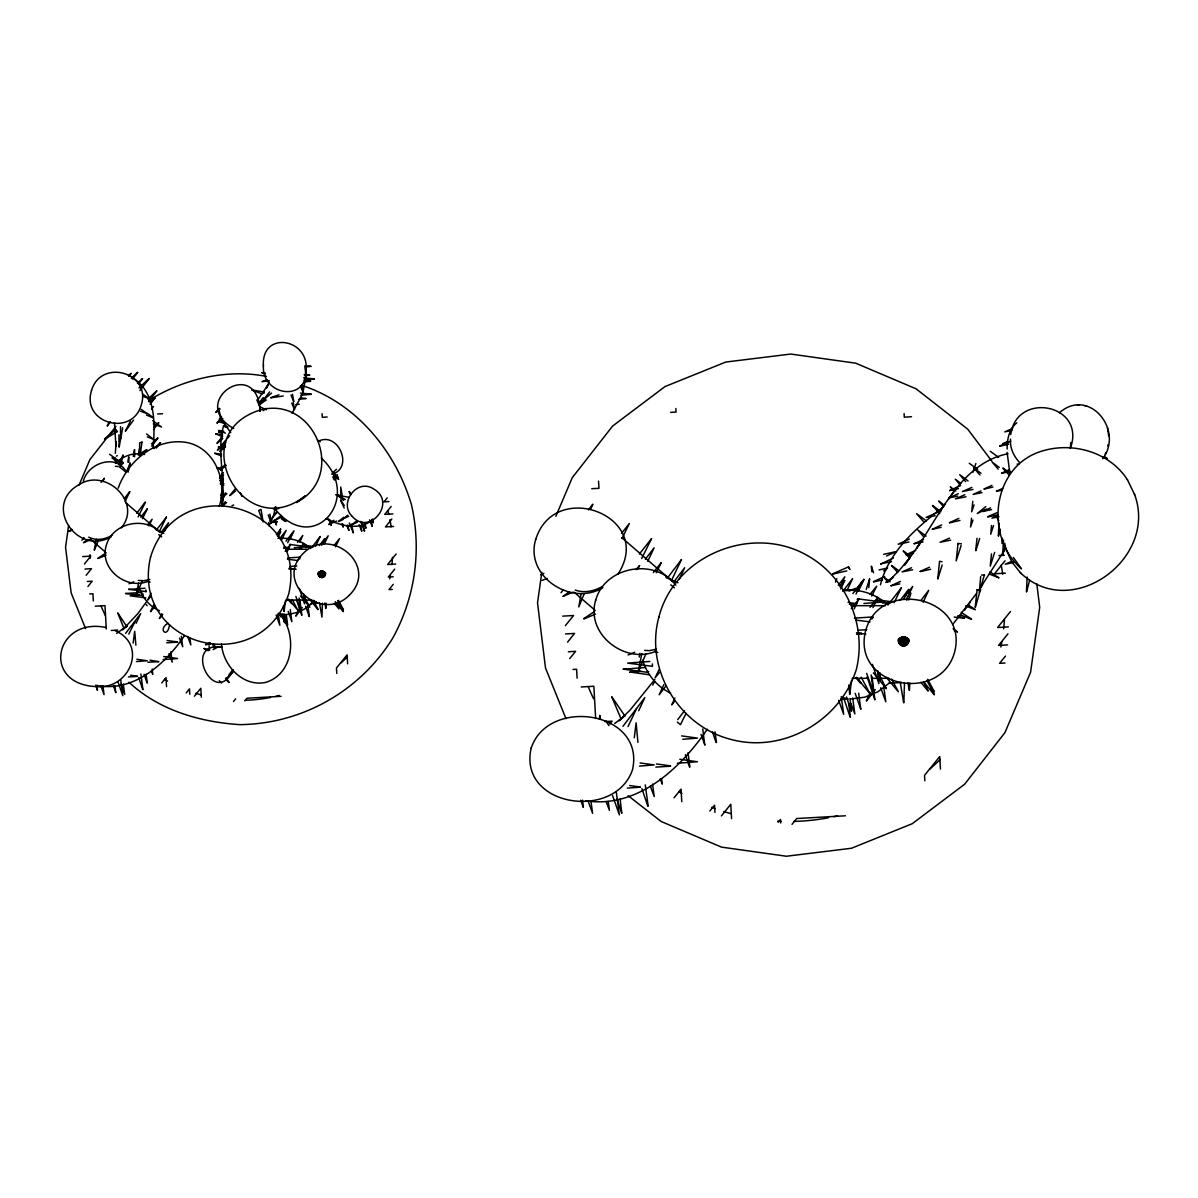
<?xml version="1.0" encoding="UTF-8"?>
<svg xmlns="http://www.w3.org/2000/svg" width="1198" height="1198" viewBox="0 0 1198 1198"><rect width="100%" height="100%" fill="white"/><g stroke="black" fill="none" stroke-linecap="round" stroke-linejoin="round"><path stroke-width="1.5" d="M128.83 462.353L128.875 457.052M134.58 456.708L134.625 449.624M139.687 455.525L139.732 448.426M259.876 411.318L259.921 407.08L256.836 399.922M321.813 570.967L321.813 577.541C335.215 569.514 308.395 569.514 321.813 577.541M903.591 636.707L903.591 646.096C922.76 634.626 884.438 634.626 903.591 646.096M640.196 787.011L629.609 785.529M639.492 766.106L654.213 764.908L640.076 762.946M670.506 766.211L655.845 767.094M682.785 739.301L697.506 738.118L681.602 735.901M677.289 763.246L697.476 761.748L679.835 759.292M289.796 545.24L289.482 544.551M623.23 669.218L645.467 667.496M652.356 663.932L652.431 666.328L627.632 663.108L649.87 661.431M629.789 672.273L640.96 671.239M629.923 672.018L649.286 674.788M647.774 671.254L648.043 672.392L648.657 671.524M857.873 599.973L857.199 599.27M857.603 598.835L882.402 602.055L863.848 603.493M303.723 594.163L305.071 601.381L305.295 596.11M319.477 602.774L321.948 617.15L322.457 603.148M326.126 603.193L325.871 608.449L324.838 603.028M879.991 672.991L879.646 680.075M903.846 702.612L904.505 683.025M909.761 683.1L909.492 690.258M1007.159 449.01C1006.949 439.681 1009.135 428.914 1016.803 422.804M263.83 393.423L264.159 392.27M998.323 535.88L999.027 523.002M1003.475 540.088L1002.681 554.809L1005.122 546.453M1026.431 591.752L1027.15 577.017M150.544 557.355L150.559 557.025C177.843 468.628 309.174 503.894 288.748 593.789C260.61 680.269 129.654 647.624 150.559 557.025M658.93 617.269L658.96 616.79C674.998 554.584 753.213 523.526 808.156 556.007C846.896 578.11 866.933 626.195 856.375 669.308C840.487 720.612 783.252 753.722 730.93 739.406C678.802 726.183 644.419 668.888 658.96 616.79M535.716 539.549C554.719 477.688 655.516 516.503 617.943 574.156M595.661 600.438C604.616 566.34 654.887 557.444 675.837 585.148M865.72 630.492C880.216 577.151 969.197 597.083 954.536 652.371C939.696 705.008 850.999 686.289 865.735 630.283M1010.483 439.097C1009.794 447.633 1013.583 456.049 1019.348 462.218M263.38 365.869C261.284 330.738 307.931 338.091 306.194 368.819C308.036 403.337 261.179 395.789 263.425 365.285M654.647 681.467L652.745 685.061M531.208 748.061C548.235 696.472 645.977 711.238 632.439 769.925C614.903 821.184 517.476 806.928 531.223 747.851M1102.729 458.729C1124.218 430.352 1089.162 386.744 1059.361 412.771M115.322 453.323L116.206 441.733L115.907 446.195L114.544 422.864M153.089 447.932C155.096 423.882 156.04 391.806 132.364 377.774M222.259 473.944L223.157 485.34M640.151 787.191L627.333 788.089M856.57 634.251L862.036 633.532L856.51 632.784M964.435 618.288L954.177 617.09M868.76 587.694L869.613 579.083M133.128 643.101L134.7 631.316L135.883 645.168M599.374 719.04L599.779 715.341L600.483 718.92M634.281 737.728L636.108 722.858L637.95 742.356M907.171 599.913L907.56 596.424M907.949 592.95L908.339 589.461L909.926 589.85M961.17 545.404L956.184 560.889L958.026 543.443M957.382 631.795L953.069 628.785M974.049 504.912L971.698 511.801L972.791 501.318M971.518 518.27L970.56 526.97L972.971 520.112M975.711 550.526L976.999 538.306M971.473 619.067L961.2 612.298M975.187 607.191L977.119 589.775L980.413 589.775L975.397 607.221M984.442 574.86L979.26 592.216L980.698 576.508M991.51 525.503L990.716 534.248L993.486 525.637M991.495 553.925L990.237 566.16L994.669 552.383M1001.917 543.443L1002.441 538.231M1102.474 456.812L1107.356 458.654M125.595 593.519L143.191 595.646M146.126 591.602L128.665 589.311M145.767 597.862L130.148 595.81L139.253 595.062M283.641 548.28L289.137 547.726L283.926 547.007M306.883 546.797L294.244 547.696M260.146 410.959C256.881 354.698 186.873 402.318 233.73 428.555M231.933 505.676L233.715 505.032M284.061 611.324L285.438 600.902M849.771 694.346L851.553 680.194M137.441 676.226L130.522 675.208M136.422 661.566L147.234 660.757L136.857 659.259M177.484 642.143L166.732 642.817M163.138 659.559L177.544 658.541L163.692 656.579M68.615 525.533L65.561 547.336L71.146 592.875L85.582 628.621M535.716 539.355C524.559 576.523 571.416 606.817 602.923 587.664M541.825 572.3L537.528 602.953L545.509 668.02L565.965 718.665M595.676 600.228C585.268 634.266 625.491 665.01 656.564 650.993M292.716 568.84L289.152 569.23M274.941 508.596L274.117 513.747L269.939 524.185M119.246 446.869L121.088 435.922M120.818 438.678L122.66 427.716M140.495 453.039L141.918 442.332M127.782 462.129L128.65 457.112M133.248 456.378L134.416 449.699M138.354 455.18L139.522 448.501M128.635 589.416L144.973 588.233M145.946 590.03L145.991 591.692M623.319 669.158L648.043 672.392M1010.753 434.589C1016.548 390.743 1086.286 404.115 1070.458 448.082M94.208 549.972L96.379 539.325M138.549 583.037L136.153 595.556M581.03 594.043L578.769 606.907L584.22 593.684M639.867 653.374L639.253 657.118M638.19 671.704L641.858 653.584M219.189 506.469C227.605 481.431 215.311 449.145 188.026 442.736C157.223 436.626 128.111 460.062 118.213 488.14M975.202 609.677L965.558 605.859M120.489 465.992L123.095 455.195M128.066 472.222L130.238 463.222M1070.248 448.127L1070.862 442.421M142.981 593.804L142.921 595.945M299.47 559.062L300.413 557.175M998.548 535.895L1000.345 529.202M1026.641 591.722L1029.666 580.057M320.899 577.421L322.711 571.087M902.304 645.932L904.894 636.872M302.899 392.914L305.954 376.067L304.816 366.004M158.645 661.625L150.035 660.188M866.214 589.506L869.523 579.053M973.061 472.162L975.861 463.506M1105.245 454.341L1105.769 452.574M1107.731 445.985L1108.135 444.638M908.818 600.018L910.944 593.13M937.914 578.754L942.152 564.992M975.936 550.526L979.65 538.486M871.845 619.037L873.117 617.24M223.622 425.53C216.194 451.586 226.078 478.811 221.989 505.271L223.083 498.398L221.765 502.441L223.187 499.267M109.602 454.222L118.362 460.736M120.684 464.45L111.983 457.876L123.334 462.683M975.142 609.512L967.834 604.676M998.728 577.736L989.967 571.835M998.832 577.81L989.189 573.992M233.266 669.652C215.341 710.07 180.763 641.289 222.064 646.995M153.239 423.897L161.505 427.012L152.73 420.663M94.462 550.107L98.431 540.388M136.183 595.571L142.218 581.015M645.962 653.719L638.22 671.734M880.425 584.819C887.778 556.067 908.833 534.907 931.041 516.712M118.887 464.899L122.87 455.21M126.703 471.308L130.028 463.237M79.113 485.01L89.865 459.658L115.862 426.398M555.887 516.248L572.255 477.703L612.612 426.054L664.965 386.595L725.748 362.051L790.8 354.054L855.716 363.189L916.051 388.796L967.714 429.154L991.824 461.155M269.131 382.012L266.555 387.957L268.322 384.273L257.78 399.892M302.151 394.621L292.042 413.415M83.336 481.207C87.873 462.877 116.371 453.158 126.389 472.012M128.8 634.116L135.075 621.477M136.138 623.26L140.675 613.631L125.595 633.398M169.517 624.652C167.705 639.492 157.148 629.07 168.064 623.289M628.037 726.602L636.557 708.587M638.669 710.758L644.824 697.61L622.945 726.347M686.035 713.409L680.434 724.685L677.319 722.109M102.833 481.626L104.301 478.212L101.066 482.375M125.071 501.513L129.773 491.704M138.114 516.922L145.377 502.336M142.487 518.644L147.264 508.895M148.911 525.742L152.146 519.258L147.698 524.634M159.244 531.762L166.357 517.087M164.68 530.954L168.529 522.717L161.116 532.406M147.788 599.719L151.008 593.235M150.514 611.444L153.748 604.96M161.82 613.661L159.394 618.527L162.778 614.544M277.592 535.686L280.676 529.112M278.295 536.644L280.706 531.777M281.425 540.193L286.172 530.34L279.718 538.636M287.7 542.724L292.492 532.93M290.126 539.085L294.019 530.804L285.993 541.167M287.475 551.02L290.575 544.386L285.199 551.32M299.77 542.065L302.809 535.446L297.508 542.35M301.387 548.474L303.633 543.473L299.38 548.998M315.508 546.468L320.166 536.599M321.663 545.27L324.883 538.786M324.284 544.057L328.207 535.791L321.768 544.117M298.961 609.273L295.921 615.892M335.515 546.797L339.513 538.606L334.062 545.464M590.614 509.42L592.845 504.178L588.473 509.869M622.047 538.486L629.369 523.451L621.612 533.275M641.664 558.523L651.547 538.666M637.92 568.93L639.567 565.621M647.744 561.293L654.123 547.815L645.408 559.167M656.279 572.764L661.161 562.835M671.853 579.697L681.437 559.631M679.131 579.547L684.687 567.732L673.815 581.914M659.604 672.378L655.021 677.858L659.11 669.517M663.842 684.612L659.185 694.765L665.669 686.289M674.878 698.045L671.764 704.873L675.118 700.665M835.47 582.168L836.848 578.664M840.112 586.96L844.83 576.792L838.271 585.298M840.771 588.997L844.755 580.536M847.061 590.434L852.602 578.619L842.808 591.378M856.016 594.058L861.512 582.273M858.337 591.168L864.072 579.503M854.219 608.884L858.891 598.76M871.785 596.08L876.711 586.121L869.958 594.418M872.953 607.566L877.67 597.383M894.112 602.699L901.42 587.664M903.876 599L907.934 590.734M906.317 599.913L912.696 586.436L905.059 596.349M866.349 700.695L870.467 692.429M923.179 602.175L928.705 590.329L921.097 600.273M856.84 603.792L848.049 602.309M107.251 425.799L108.943 422.49M125.386 431.01L130.447 421.097M923.793 521.909L916.605 513.657L926.339 520.89M891.597 565.456L898.59 570.548M903.322 551.185L909.402 557.924M932.538 505.556L939.756 513.762M943.605 506.799L938.858 501.228M955.899 491.03L950.328 486.882L953.848 491.15M969.272 463.297L977.643 469.451M974.004 468.163L979.994 475.052M990.252 451.257L998.638 457.396M999.222 467.385L992.273 462.188L998.219 469.137M1003.011 468.268L1009.09 475.007M274.297 520.441L281.305 515.574M274.402 520.576L282.264 516.787M320.061 577.092L323.565 571.416M901.091 645.467L906.107 637.336M232.652 669.847L228.908 674.908M1008.012 453.743C961.605 462.862 940.894 513.493 916.62 548.115L922.265 540.208M979.515 589.146L1005.736 548.265M920.244 543.068L904.445 565.261L910.106 557.325L898.725 571.102L888.122 581.524L893.154 577.406M953.219 623.859L976.46 593.459M939.352 512.175L944.997 504.283M948.531 499.252L954.192 491.33M964.675 609.992L970.335 602.055M979.754 588.802L982.57 584.849M107.446 425.874L110.426 421.756M125.58 431.085L133.517 420.109M146.006 602.444L137.8 613.661L122.615 629.789L127.048 626L116.595 633.398M184.402 635.749C165.579 663.572 134.73 691.785 98.491 685.765M707.299 729.253C681.198 767.349 640.391 806.104 590.659 801.447M124.412 498.563L129.698 491.599M136.707 513.283L145.153 502.142M140.78 517.087L147.294 508.865M156.773 529.516L166.477 517.117M147.998 599.913L151.158 595.735M150.738 611.639L154.961 606.068M276.394 534.578L280.661 529.082M277.337 535.761L280.497 531.583M311.69 547.681L320.151 536.539M319.387 545.554L324.673 538.591M295.951 615.952L302.285 607.596M639.388 554.03L651.487 538.666M636.018 569.619L639.507 565.621M653.359 572.509L661.176 562.761M667.406 578.065L681.422 559.586M840.277 586.136L844.62 580.521M852.856 593.579L861.721 582.468M855.177 590.674L863.803 579.308M851.299 608.629L859.101 598.955M870.048 607.311L877.79 597.488M888.272 604.586L901.435 587.784M900.147 600.408L907.755 590.569M866.633 700.935L875.274 689.599M336.488 469.287L332.415 473.015M677.739 719.594L684.537 710.714M313.846 600.767C305.55 611.699 291.084 615.413 277.906 614.574M129.025 376.142L131.091 373.491M132.544 379.092L137.71 372.473M138.474 383.959L142.592 378.658M139.881 390.563L149.166 378.643M148.552 401.555L156.818 390.952M150.079 404.37L155.246 397.736M151.472 409.207L153.539 406.556M153.584 429.408L158.75 422.774M151.697 446.09L157.881 438.139M156.429 448.007L160.562 442.706M259.082 402.753L263.246 397.541M263.455 399.698L269.7 391.866M219.713 468.972L221.795 466.366M219.698 480.727L222.828 476.819M221.316 493.411L223.397 490.791M81.913 540.283L84.055 537.647M84.399 564.048L90.793 556.127L82.677 556.591M86.166 575.265L91.497 568.676L85.013 569.035M87.948 586.481L92.201 581.21L87.334 581.479M161.775 682.935L166.043 677.664L166.537 686.619M186.274 692.878L189.464 688.91L189.778 694.286M194.435 696.188L200.83 688.281L201.339 697.236M387.239 497.889L384.049 501.842L388.916 501.558M233.49 701.519L235.617 698.883M391.147 506.469L384.753 514.376L392.869 513.912M244.856 700.89L246.983 698.239L281.066 696.323M391.851 519.004L385.471 526.91L393.588 526.461M396.119 553.985L387.598 564.528L395.699 564.063M394.696 569.155L388.302 577.062L393.169 576.792M393.273 584.325L389.006 589.596L392.255 589.416M561.008 592.725L563.36 589.835M565.381 625.656L573.572 615.517L562.746 616.131M567.553 642.128L574.576 633.428L565.561 633.937M569.739 658.586L575.594 651.338L568.376 651.757M609.752 724.056L612.103 721.151L604.885 721.555M674.04 797.823L681.063 789.138L681.767 801.672M709.86 811.001L714.532 805.206L714.936 812.379M721.406 815.883L730.765 804.292L731.574 818.623M778.131 822.352L780.467 819.462L780.677 823.041M792.013 824.329L796.7 818.534L845.384 815.793M1005.077 560.739L994.535 573.782L1005.362 573.168M1010.453 611.579L997.575 627.512L1008.387 626.898M1007.952 633.832L998.578 645.423L1007.593 644.913M1005.451 656.085L999.596 663.333L1005.002 663.033M121.283 527.884C142.652 502.351 105.469 467.534 79.248 484.561C42.125 504.658 77.286 556.785 111.339 536.629M349.277 595.226C379.257 565.95 330.918 525.667 303.618 552.997C273.458 581.958 321.558 622.975 349.007 595.511M271.452 519.048L276.948 512.37L273.998 514.571M215.805 412.307L219.144 408.263M219.279 419.015L221.495 416.32M217.018 422.924L221.465 417.533M217.048 443.095L222.603 436.357M217.437 450.044L225.628 440.31M227.38 438.438L229.597 435.743M219.833 451.376L225.389 444.638M220.582 469.856L225.029 464.465M220.118 476.624L223.457 472.581M225.628 492.812L221.181 498.203L226.916 493.681M229.821 495.478L235.377 488.739M222.019 505.721L225.359 501.677M319.327 576.582L324.284 571.925M900.057 644.719L907.141 638.085M128.426 375.753L130.926 373.387M131.271 378.269L137.53 372.353M137.426 383.27L142.427 378.553M138.983 387.987L149.001 378.523M141.065 386.565L147.324 380.65M147.878 399.129L156.638 390.848M150.064 402.363L155.081 397.631M153.569 427.401L158.57 422.669M151.457 443.949L157.717 438.034M154.123 448.516L160.382 442.601M233.011 672.288L226.512 678.173M654.887 679.431L629.923 710.279L619.052 720.747L625.371 715.341L614.679 723.502M259.816 403.247L262.467 401.001M263.62 399.803L271.572 393.109M219.878 469.092L222.529 466.846M220.717 481.401L223.367 479.17M220.717 494.999L223.367 492.767M115.607 463.297C122.211 456.887 131.585 452.559 140.9 454.117M263.201 410.704L265.971 408.398M104.511 438.917L115.936 429.423L116.88 431.085M141.094 454.611L146.8 449.864M215.984 412.411L220.147 408.952M217.182 423.029L222.753 418.401M217.212 443.215L222.783 438.588M220.237 447.154L225.808 442.526M217.602 450.163L223.172 445.521M219.998 451.496L225.568 446.869M220.746 469.975L226.317 465.348M219.459 478.287L223.637 474.812M229.986 495.583L235.557 490.955M222.469 506.02L226.647 502.546M985.759 506.619L977.269 513.523L986.493 509.015M213.124 649.601L217.811 647.085L220.687 647.22M370.871 521.265L373.177 519.423M933.661 514.496L943.29 507.039M328.716 524.41L333.957 520.261M338.495 521.415L343.751 517.281M343.841 518.285L347.779 515.185M352.556 524.185L356.495 521.085M296.52 502.576L305.131 496.002C242.775 544.716 183.444 433.691 260.31 409.986C314.25 395.43 346.971 475.366 297.254 502.007M889.32 683.04L878.044 691.695L864.911 697.146L850.805 699.003M333.463 478.137L337.462 475.082M334.287 480.069L338.285 477.014L333.433 478.99M148.911 400.312C183.324 379.107 226.302 368.52 266.48 376.427M892.869 577.361L885.876 582.408L888.841 581.09M258.873 405.179L265.971 400.117M869.583 692.908L861.167 677.199M886.221 688.551L878.943 674.294M886.43 677.484L898.335 691.77L891.671 679.101M927.926 690.887L920.918 682.321M930.621 687.757L934.44 691.89L927.716 679.326M934.14 694.675L923.643 681.797M72.105 530.28L68.78 531.418L71.805 529.366M89.955 539.984L83.516 542.694L87.963 539.429M97.981 558.268L105.514 553.266M569.215 591.857L563.135 596.304M583.83 618.557L594.612 611.414M369.598 522.029C356.15 530.28 339.363 525.143 326.26 518.734M104.63 439.082L117.509 431.535M138.639 454.416L146.665 449.699M318.773 575.894L324.853 572.614M899.264 643.745L907.934 639.058M292.222 599.539L297.928 610.381L288.643 599.165M318.114 609.453L313.232 600.198M335.769 602.654L338.914 608.913L334.257 603.298M934.425 694.63L926.863 680.419M984.561 575.01L981.611 575.07M980.788 590L977.119 589.85M611.908 696.966L624.502 715.371M111.968 535.296C105.08 539.579 96.154 540.912 88.727 537.168M602.175 586.556C594.208 591.168 584.1 593.339 575.265 590.075M259.292 402.992L265.836 399.967M937.3 512.37L926.114 517.461L935.189 515.724M909.372 539.055L898.186 544.221L909.027 541.99M880.77 564.018L893.453 557.983M906.167 554.719L915.751 550.361M873.462 581.644L884.648 576.552M328.821 524.544L336.608 521.01M343.946 518.42L348.633 516.308M338.6 521.564L343.272 519.438M352.661 524.32L357.333 522.193M332.61 477.059L337.357 474.947M886.505 555.962L895.79 551.889M883.51 570.832L886.61 569.469M1011.846 430.486L1004.778 431.879L1012.61 428.36M1002.711 443.709L1007.413 441.598M999.791 445.941L1010.827 441.119M949.67 490.521L960.586 485.519M1001.633 473.09L1009.51 469.646M971.878 487.406L962.428 491.539L973.016 489.428M957.651 496.137L948.861 497.979L958.25 493.711M964.869 494.729L955.42 498.862L966.007 496.766M991.914 485.355L984.142 488.979M981.971 492.663L973.15 494.415L980.997 490.94M1002.726 488.44L996.422 491.195L1001.798 490.267M941.688 524.904L932.344 529.216M949.475 522.717L958.819 518.405M832.745 573.782L848.484 566.894L850.041 569.559M982.824 511.501L990.596 507.862M914.104 543.682L923.553 539.549M987.766 516.712L997.215 512.579M999.012 516.727L991.944 518.12L998.219 515.305M949.535 538.112L940.086 542.245L950.673 540.133M849.142 591.063L855.447 588.308M911.543 567.747L902.094 571.88L912.681 569.769M920.094 571.371L929.543 567.238M900.387 581.434L891.027 585.717M1011.516 561.443L1005.212 564.198L1014.062 562.491M117.793 613.151L123.708 627.677M98.011 558.493L106.113 555.138M128.965 583.785L133.802 581.749M540.568 574.77L543.862 573.378M547.201 578.454L542.17 580.371M573.048 592.186L563.18 596.245M583.95 618.947L595.466 614.11M628.111 654.977L634.685 652.251M205.577 644.569L210.234 642.667M869.434 693.043L856.45 677.289M928.15 690.797L924.047 682.92M1017.117 464.195L1018.914 463.896M148.657 581.045C126.928 590.659 99.015 569.155 106.263 545.434C112.567 522.942 144.089 516.024 160.218 532.241M117.299 455.674L116.446 456.183M262.197 381.488L267.049 379.766M270.838 397.661L278.939 394.786M318.533 441.164C338.51 431.265 354.099 468.463 331.846 474.243M886.31 688.58L873.387 672.812M318.428 575.1L325.197 573.408M898.755 642.622L908.428 640.196M872.444 664.381L878.898 683.654L877.61 671.269M866.678 673.366L873.507 692.594L871.126 674.953M874.854 699.632L872.039 676.69M880.725 687.757L885.786 701.788L883.645 685.84M701.01 734.404L704.903 744.931M860.808 709.171L855.192 693.387M838.615 700.276L843.677 714.308L841.295 696.592M850.939 703.436L854.833 713.903L852.691 698.015M660.143 778.85L662.284 784.121L661.596 778.79M650.334 786.038L654.213 796.565L652.566 784.166M588.128 801.088L592.606 813.367L590.943 800.968M606.128 801.552L609.423 810.327L608.255 801.462M647.804 806.074L641.888 788.598M621.717 813.038L620.145 798.916M612.552 795.562L619.381 814.85L616.266 791.833M1002.831 443.919L1008.057 442.736M999.941 446.195L1008.641 444.218M1001.783 473.33L1010.483 471.368M949.715 490.596L958.415 488.619M984.172 489.054L992.887 487.077M991.57 509.584L982.824 511.486M949.52 522.792L959.957 520.426M932.373 529.291L941.089 527.33M987.901 516.952L996.616 514.99M914.119 543.727L922.954 541.975M883.6 554.36L895.7 551.679M832.88 574.037L846.821 570.892M879.062 569.904L887.658 567.972M920.229 571.611L930.681 569.26M891.072 585.822L899.788 583.86M149.855 579.413L143.985 580.745L138.234 580.416M906.317 554.974L913.46 553.371M891.537 561.652L880.755 563.839M873.612 581.884L882.522 579.892M656.279 649.166L649.556 650.664L644.629 650.394M270.913 397.841L283.267 395.969M205.637 644.734L210.788 643.925M262.272 381.683L269.236 380.62M300.608 610.141L299.111 597.982M301.866 615.068L299.785 599.449M309.204 616.476L305.625 606.203M288.179 611.369L291.863 621.687L290.245 609.542M285.379 622.99L284.24 614.304M287.64 625.057L286.277 614.634M189.868 638.04L190.811 644.973L187.652 636.408M179.58 638.13L182.695 646.725L181.317 636.303M169.053 653.554L172.168 662.15L170.79 651.727M95.735 685.181L97.457 690.333L97.038 685.121M115.832 692.519L113.331 685.63M142.921 689.569L140.87 673.95M121.013 684.118L124.697 694.436L123.319 684.013M845.518 590.749C860.823 588.562 876.622 594.627 887.913 604.93M961.335 543.802L958.026 543.518M305.67 366.917L310.881 366.423M304.457 375.663L309.668 375.169M303.963 380.066L314.37 379.077M305.37 381.803L310.582 381.308M300.818 395.28L311.225 394.292M298.916 399.278L305.849 398.62M295.816 404.565L299.275 404.235M273.458 509.075L278.655 508.581M271.916 522.478L277.127 521.984M152.715 674.115L152.206 668.933M860.718 709.096L858.711 693.223M583.276 807.272L580.745 800.234M879.721 680.15L877.924 670.955M909.177 690.153L907.979 682.875M900.327 682.516L903.606 702.657M305.67 547.486L312.903 547.037M287.655 557.939L300.309 557.145M289.617 566.444L296.849 566.01M125.64 593.474L141.903 592.471M310.387 603.627L317.62 603.193M849.442 604.271L854.968 603.927M882.387 603.043L891.611 602.474M854.429 618.108L872.878 616.97M857.618 630.253L866.843 629.684M888.751 683.279L901.66 682.486M157.657 413.999L162.524 413.729M327.159 417.009L322.292 417.278L322.082 413.699M670.64 412.382L676.046 412.082L675.852 408.503M911.498 416.754L904.28 417.159L904.086 413.58M591.737 488.709L598.955 488.305L598.551 481.147M89.67 593.923L92.92 593.744L93.324 600.917M95.241 606.188L104.99 605.649L106.293 628.935M998.937 555.558L1004.343 555.258M111.264 630.447L117.763 630.073M573.003 669.457L576.612 669.248L577.107 678.203M581.225 686.963L593.849 686.244L595.661 718.486M147.878 662.254L158.63 661.67M128.426 676.93L137.381 676.436M937.779 578.769L939.546 561.308L942.092 561.727M142.292 442.047L139.627 442.916L139.642 453.308M115.727 692.519L114.963 685.556M704.709 744.856L702.762 728.983M277.906 538.306C289.542 537.677 301.866 540.148 310.507 548.474M285.828 549.253L306.433 549.253M318.309 574.246L325.317 574.246M842.733 590.06L850.805 590.06M285.828 600.093L311.585 600.093M852.197 605.679L885.307 605.679M898.59 641.409L908.608 641.409M852.197 678.308L868.071 678.308M872.983 678.308L888.991 678.308M840.876 699.003L848.319 699.003M849.682 694.376L848.798 685.046M848.633 703.061L850.46 717.168M583.321 807.182L582.528 800.144M1077.466 405.104L1079.368 405.268M1084.969 405.778L1086.601 405.927M349.097 497.32L340.726 495.822M305.46 365.719L310.836 366.229M304.247 374.48L309.623 374.974M303.573 377.864L314.34 378.882M305.161 380.605L310.552 381.114M300.428 393.079L311.195 394.097M300.428 397.916L305.819 398.425M269.909 521.115L277.097 521.774M105.948 627.497C54.779 616.805 40.912 684.507 96.484 686.604C129.354 689.988 148.567 644.794 114.783 630.507M142.697 454.252L144.584 454.476M115.352 466.262L117.973 466.591M877.61 599.958L891.776 601.74M302.63 545.105L313.037 546.423M289.617 544.461L306.958 546.647M855.821 620.085L869.988 621.867M287.37 559.196L297.778 560.514M858.786 633.248L865.855 634.131M289.197 568.376L296.146 569.26M312.693 601.261L316.152 601.696M289.362 568.286L292.731 568.721M279.928 613.915L284.854 614.574M841.999 697.835L847.285 698.539M167.151 640.511L177.544 641.933M656.429 763.935L670.551 765.881M585.448 800.833L588.982 801.327M261.913 372.548L265.357 373.117M252.044 389.964L264.099 392.001M219.593 421.561L223.038 422.145M224.281 426.233L227.725 426.817M218.65 430.441L223.831 431.31M218.83 431.954L222.274 432.538M215.73 433.766L222.618 434.934M218.44 446.989L221.885 447.558M214.712 453.203L221.615 454.356M217.167 467.744L222.334 468.613M220.447 483.138L223.906 483.722M621.762 813.113L616.985 799.066M908.428 642.622L898.755 640.196M325.197 575.1L318.428 573.408M204.034 648.462L209.096 649.765M957.636 615.862L964.39 618.063M282.264 517.042L280.961 515.38M337.896 494.789L342.179 496.316M261.898 372.743L265.297 374.001M252.029 390.174L262.227 393.932M219.578 421.771L224.67 423.643M224.281 426.443L227.665 427.701M218.65 430.636L225.434 433.152M218.815 432.164L222.214 433.421M215.73 433.976L222.514 436.476M218.44 447.183L221.825 448.441M214.712 453.398L221.51 455.899M217.152 467.939L222.259 469.826M220.402 484.022L223.801 485.28M220.851 495.762L224.236 497.005M123.319 462.563L122.75 463.401A2.98 0.794 -69.5 0 0 122.451 464.165M143.625 396.613L148.627 398.41L142.787 394.157M140.436 411.139L147.055 413.624L141.214 409.342M146.485 415.092L153.03 417.713M147.279 436.851L153.823 439.486L146.605 434.005M960.302 614.769L971.443 619.321M954.207 630.642L957.397 631.945M670.595 693.058C657.088 686.918 647.04 674.324 642.607 660.263M159.469 610.725C149.151 606.473 141.903 596.769 138.639 586.301M303.498 385.951C356.914 403.981 395.879 451.661 411.483 504.867C421.801 550.107 415.152 597.458 392.764 638.085C360.149 691.096 302.016 723.981 239.78 724.64C199.677 722.005 158.9 710.174 128.965 682.246M665.998 577.481L678.008 582.782M155.485 529.501L163.901 533.215M260.041 406.901L266.375 409.761M654.662 651.098L657.792 652.551M147.189 580.865L150.109 582.228M204.034 648.627L208.242 650.724M907.934 643.745L899.264 639.058M324.853 575.894L318.773 572.614M119.276 466.756L125.595 471.802M146.231 604.496L147.099 605.724M317.41 440.1L320.195 441.748M281.545 519.034L285.738 521.504M337.237 494.819L345.294 499.626M335.65 494.699L338.345 496.301M1104.406 456.573L1107.356 458.505M147.279 413.295L153.134 417.488M1003.13 468.059L1010.079 473.255M974.034 468.104L980.982 473.285M968.059 480.922L959.718 474.693L965.678 481.641M960.841 483.318L955.285 479.17L960.017 484.771M938.873 501.198L944.428 505.346M932.583 505.481L940.909 511.711M926.069 536.135L917.743 529.905L923.688 536.854M903.442 550.975L910.39 556.172M884.588 577.721L890.144 581.869M1020.292 572.614C1070.952 622.032 1158.137 559.256 1134.686 494.729L1134.371 494.025M628.156 795.712L661.161 821.499L721.495 847.121L786.412 856.241L851.479 848.259L912.247 823.7L964.6 784.256L1004.957 732.592L1030.58 672.258L1039.699 607.341L1036.809 583.845M670.7 584.834L674.429 587.784M158.78 534.652L161.685 536.959M352.287 516.458C369.418 536.045 396.748 502.756 374.255 489.353C357.333 477.178 338.195 503.265 352.182 516.293M281.785 518L285.783 521.355M337.207 494.969L343.616 500.464M621.807 537.662L672.617 581.614M574.156 592.231L595.151 610.381M125.775 502.696L160.203 532.481M90.509 539.22L106.143 552.757M907.141 644.719L900.057 638.085M324.284 576.582L319.327 571.925M321.319 458.07C363.204 496.586 314.46 557.474 274.956 508.985M332.415 473.539L338.555 479.41M225.524 678.966L228.938 682.441M219.294 680.659L221.57 682.98M1004.718 543.263L1005.796 548.834L1011.861 561.937M891.507 565.606L897.601 572.3M884.438 577.975L888.092 581.988M1127.558 479.964L1127.363 479.634C1109.453 452.035 1072.989 441.658 1042.23 451.017C992.034 465.648 983.828 536.539 1021.475 568.87L1013.388 557.474M855.821 677.754L860.793 683.399L858.307 678.622M337.462 602.684L343.167 609.707M335.185 601.725L343.167 611.564M309.953 599.704L317.934 609.557M300.503 596.035L309.848 607.221L304.906 597.937M288.194 599.494L291.788 603.687L290.23 600.527M1011.636 561.697L1021.1 573.602M333.179 472.162L338.63 479.29M230.765 432.688L221.78 419.824M226.018 678.023L229.013 682.306M349.247 491.524L351.134 494.34M344.32 505.586L340.546 499.97L344.155 508.012M117.868 613.091L126.883 626.674M906.107 645.467L901.091 637.336M323.565 577.092L320.061 571.416M280.152 614.245C297.389 634.715 293.959 674.234 265.447 682.441C242.76 687.068 223.053 665.459 221.465 644.075M213.514 643.91L215.266 646.8M997.021 517.671L998.758 520.576M849.382 568.601L848.484 566.894M338.45 600.363L343.437 609.602M337.626 600.677L343.437 611.459M1127.363 479.634L1134.686 494.729M349.157 491.614L350.64 494.804M611.864 697.011L620.864 718.396M212.84 644.659L214.217 647.983M371.739 519.483L373.042 522.717M369.538 519.842L372.144 526.296M364.506 524.799L365.809 528.019M360.538 521.429L364.447 531.118M359.19 524.784L361.781 531.253L360.703 525.997M349.292 523.017L353.2 532.706M346.851 525.458L348.798 530.31M341.924 523.93L343.227 527.15L342.538 523.631M328.566 518.854L331.172 525.308M274.477 520.052L276.424 524.889L275.345 519.647M274.986 507.068L276.244 510.228M300.399 385.726L302.974 392.225M291.039 394.981L293.615 401.48M291.788 403.037L294.364 409.536M220.717 417.308L218.83 409.087M268.217 514.915L271.257 523.122M262.347 520.351L258.693 510.528L261.014 509.405L263.141 521.909M240.588 493.022L241.801 496.286M867.142 676.9L874.78 699.677M846.522 696.996L851.224 711.013M843.706 697.955L850.176 717.228M712.525 731.948L716.06 742.461M685.376 754.695L689.494 766.945M299.335 588.383L304.517 603.822L303.618 595.151M295.891 596.379L300.488 610.111M296.46 599.599L301.641 615.038M283.956 614.739L287.415 625.027M282.264 614.394L285.154 622.975M279.808 613.586L280.961 617.03M276.154 614.978L279.838 625.296L278.236 613.136M151.472 670.715L152.625 674.145M144.104 674.279L146.995 682.86M138.698 677.529L142.727 689.554M118.003 681.917L122.795 695.679L120.743 680.06M100.976 686.035L104.061 694.645L102.953 685.945M873.537 572.779L871.395 566.145L871.8 571.701M904.894 645.932L902.304 636.872M322.711 577.421L320.899 571.087M372.353 519.198L373.162 522.657M371.051 521.055L372.264 526.236M364.716 522.777L365.929 527.959M362.545 522.418L364.566 531.058M351.299 524.005L353.32 532.646M347.705 525.053L348.918 530.25M330.079 520.067L331.292 525.248M275.765 506.664L276.424 510.138M301.866 385.082L303.169 392.15M292.492 394.337L293.795 401.405M293.24 402.393L294.543 409.461M342.463 496.96L340.756 486.972L340.696 497.23M269.924 514.107L271.437 523.032M268.637 522.433L269.251 525.997M1108.749 436.267L1107.506 427.776M1009.764 472.671L1007.129 452.335M849.936 698.614L851.628 710.983M715.011 731.828L716.464 742.431M687.952 752.793L689.898 766.93M645.258 784.885L648.178 806.089M307.946 606.098L309.369 616.491M283.267 616.925L283.986 622.121M146.081 674.189L147.279 682.845M209.036 645.722L209.605 650.155M115.023 457.711L115.502 462.458M283.507 605.829L283.851 611.25M940.445 769.086L939.726 756.552L924.512 775.376L924.811 780.752M347.615 663.812L347.106 654.857L336.458 668.035L336.758 673.411M120.534 426.683L120.609 438.738M118.961 434.889L119.036 446.944M392.51 557.355A151.427 151.427 0 0 1 391.941 564.558M390.428 575.325A151.427 151.427 0 0 1 389.754 578.874M347.45 656.878A151.427 151.427 0 0 1 340.876 662.973M279.224 695.484A151.427 151.427 0 0 1 275.765 696.337M270.493 697.476A151.427 151.427 0 0 1 245.365 700.246M200.845 694.795A151.427 151.427 0 0 1 195.708 693.268M167.555 681.123A151.427 151.427 0 0 1 164.455 679.356M105.334 615.502A151.427 151.427 0 0 1 100.917 605.604M90.179 558.313A151.427 151.427 0 0 1 90 554.719M387.927 510.962A151.427 151.427 0 0 1 388.781 514.436M389.919 519.707A151.427 151.427 0 0 1 391.132 526.835M120.129 460.451A2.98 0.794 -69.5 0 1 120.429 459.688M1004.448 619.755A216.329 216.329 0 0 1 1003.639 628.89M1001.842 641.619A216.329 216.329 0 0 1 1000.854 647.025M940.235 759.457A216.329 216.329 0 0 1 929.513 769.296M837.492 815.883A216.329 216.329 0 0 1 833.943 816.677M828.567 817.755A216.329 216.329 0 0 1 793.975 821.409M781.291 821.349A216.329 216.329 0 0 1 777.652 821.199M730.795 813.607A216.329 216.329 0 0 1 723.832 811.555M715.191 808.635A216.329 216.329 0 0 1 711.747 807.362M681.947 793.361A216.329 216.329 0 0 1 678.817 791.549M608.928 725.614A216.329 216.329 0 0 1 605.933 721.016M593.594 698.778A216.329 216.329 0 0 1 588.383 687.038M1001.214 565.186A216.329 216.329 0 0 1 1002.726 574.231M321.349 571.027C317.021 577.81 327.758 575.025 320.48 571.251L320.899 572.839L319.686 571.671L320.54 573.093L319.057 572.27L320.255 573.438L318.593 573.003L320.091 573.827L318.368 573.827L320.031 574.246L318.368 574.681L320.091 574.681L318.593 575.504L320.255 575.07L319.057 576.238L320.54 575.414L319.686 576.837L320.899 575.669L320.48 577.256L321.319 575.834L321.349 577.481L321.783 575.894L322.262 577.481L322.232 575.834L323.146 577.256L322.651 575.669L323.924 576.837L323.011 575.414L324.568 576.238L323.295 575.07L325.017 575.504L323.475 574.681L325.257 574.681L323.535 574.246L325.257 573.827L323.475 573.827L325.017 573.003L323.295 573.438L324.568 572.27L323.011 573.093L323.924 571.671L322.651 572.839L323.146 571.251L322.232 572.674L322.262 571.027L321.783 572.614L321.349 571.027M902.948 636.797L902.903 639.133C896.224 646.156 912.397 641.948 902.903 639.133L901.69 637.111L902.304 639.373L900.582 637.71L901.78 639.747L899.653 638.579L901.39 640.226L899.009 639.627L901.136 640.795L898.68 640.795L901.046 641.409L898.68 642.008L901.136 642.008L899.009 643.191L901.39 642.577L899.653 644.239L901.78 643.071L900.582 645.093L902.304 643.431L901.69 645.707L902.903 643.67L902.948 646.021L903.547 643.745L904.25 646.021L904.205 643.67L905.493 645.707L904.804 643.431L906.616 645.093L905.329 643.071L907.53 644.239L905.718 642.577L908.189 643.191L905.973 642.008L908.518 642.008L906.062 641.409L908.518 640.795L905.973 640.795L908.189 639.627L905.718 640.226L907.53 638.579L905.329 639.747L906.616 637.71L904.804 639.373L905.493 637.111L904.205 639.133L904.25 636.797L903.547 639.058L902.948 636.797M91.497 390.638C81.284 423.358 132.094 437.375 141.289 404.954C151.502 372.249 100.692 358.217 91.497 390.638"/></g></svg>
